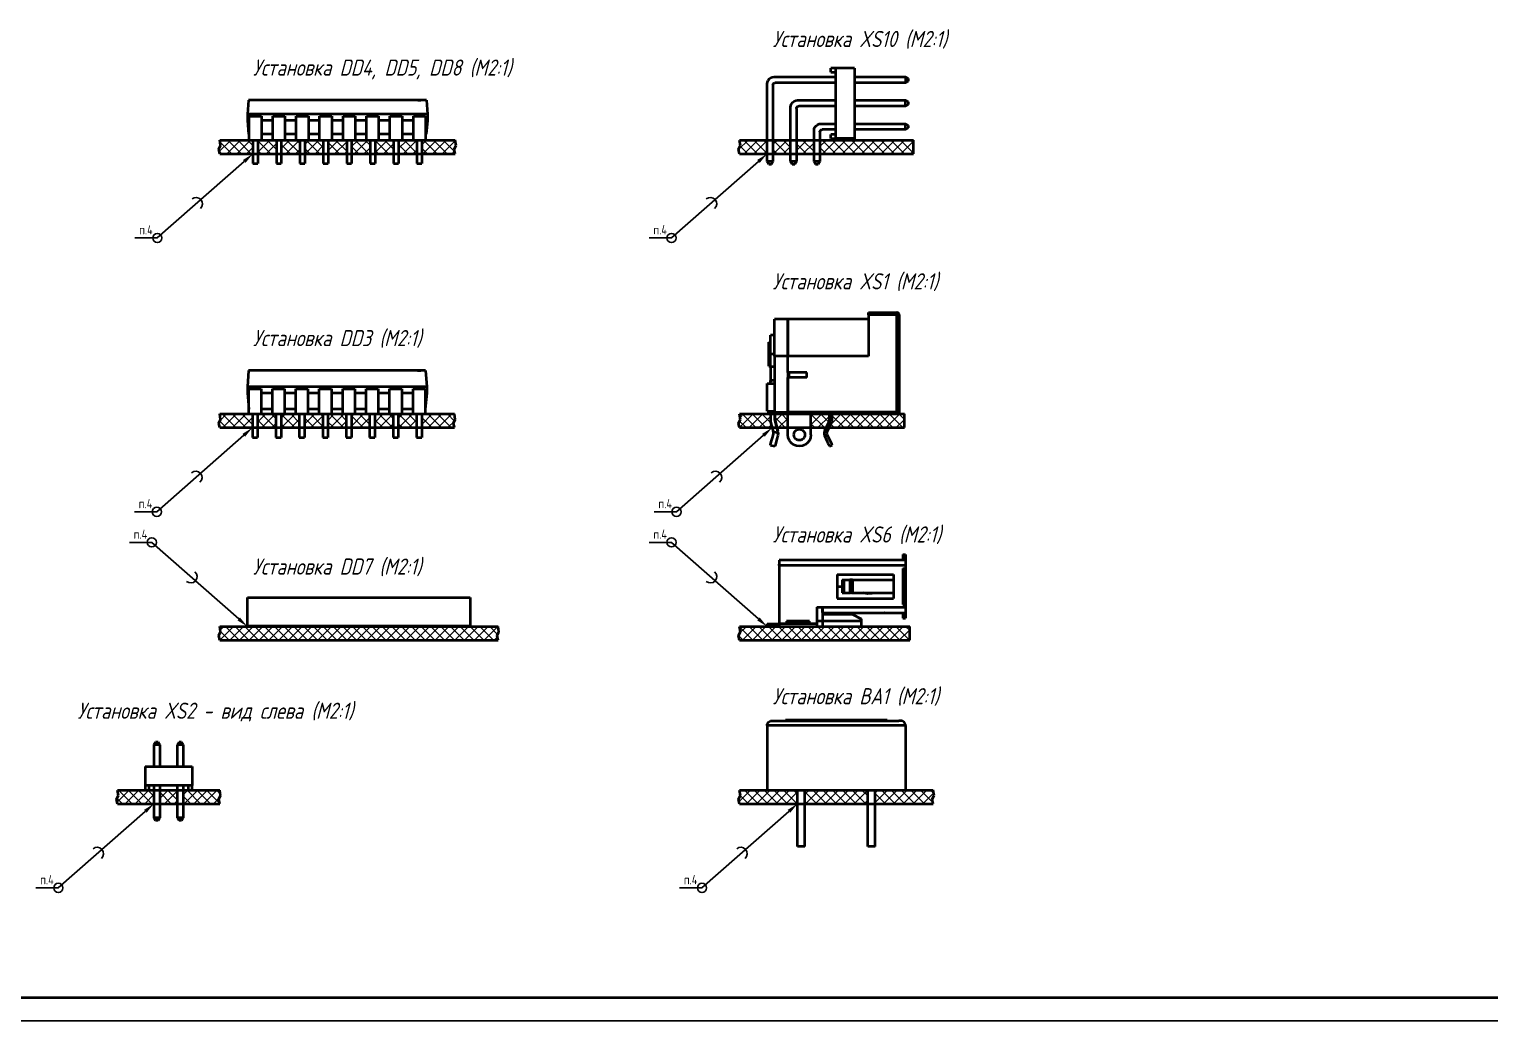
# Model space of a CAD drawing. Header units: inches. Extents: x -969 to 2045, y -594 to 12.
# Drawn here: x -730 to -413.4, y -582.4 to -367.5 of the extents above; entities that cross this region are included whole.
import ezdxf

# ---------------------------------------------------------------- set-up
doc = ezdxf.new("R2010")
doc.units = ezdxf.units.IN
doc.header["$MEASUREMENT"] = 0
doc.layers.add('KONTUR', color=7, linetype='Continuous')
doc.layers.add('Основная', color=7, linetype='Continuous', lineweight=40)
doc.layers.add('тонкая', color=7, linetype='Continuous', lineweight=20)
doc.styles.add('GOST type A0', font='gost.TTF', dxfattribs={"height": 2.116667})
pattern_1 = [(45, (-1265.7899, -679.0846), (-1.0606602, 1.0606602), []), (135, (-1265.7899, -679.0846), (-1.0606602, -1.0606602), [])]

msp = doc.modelspace()

# ---------------------------------------------------------------- hatches: boundary and pattern name
h = msp.add_hatch()
h.set_pattern_fill('ANSI37', color=256, scale=12)
h.set_pattern_definition([(45, (-1276.315, -659.1807), (-1.0606602, 1.0606602), []), (135, (-1276.315, -659.1807), (-1.0606602, -1.0606602), [])])
h.paths.add_polyline_path([(-688.675, -391.575), (-688.475, -392.735), (-688.875, -393.535), (-688.675, -394.535), (-681.481, -394.535), (-681.481, -391.575), (-682.267, -391.575)])
h.paths.add_polyline_path([(-676.401, -394.535), (-676.401, -391.575), (-677.187, -391.575), (-680.413, -391.575), (-680.413, -394.535)])
h.paths.add_polyline_path([(-671.321, -394.535), (-671.321, -391.575), (-672.107, -391.575), (-675.333, -391.575), (-675.333, -394.535)])
h.paths.add_polyline_path([(-666.241, -394.535), (-666.241, -391.575), (-667.027, -391.575), (-670.253, -391.575), (-670.253, -394.535)])
h.paths.add_polyline_path([(-661.161, -394.535), (-661.161, -391.575), (-661.947, -391.575), (-665.173, -391.575), (-665.173, -394.535)])
h.paths.add_polyline_path([(-656.081, -394.535), (-656.081, -391.575), (-656.867, -391.575), (-660.093, -391.575), (-660.093, -394.535)])
h.paths.add_polyline_path([(-651.001, -394.535), (-651.001, -391.575), (-651.787, -391.575), (-655.013, -391.575), (-655.013, -394.535)])
h.paths.add_polyline_path([(-645.921, -394.535), (-645.921, -391.575), (-646.707, -391.575), (-649.933, -391.575), (-649.933, -394.535)])
h.paths.add_polyline_path([(-637.659, -394.535), (-637.859, -393.535), (-637.459, -392.735), (-637.659, -391.575), (-644.853, -391.575), (-644.853, -394.535)])
h = msp.add_hatch()
h.set_pattern_fill('ANSI37', color=256, scale=12)
h.set_pattern_definition([(45, (-1268.2899, -652.9428), (-1.0606602, 1.0606602), []), (135, (-1268.2899, -652.9428), (-1.0606602, -1.0606602), [])])
h.paths.add_polyline_path([(-576.037, -391.575), (-575.837, -392.735), (-576.237, -393.535), (-576.037, -394.535), (-570.037, -394.535), (-570.037, -391.575)])
h.paths.add_polyline_path([(-564.957, -394.535), (-564.957, -391.575), (-568.767, -391.575), (-568.767, -394.535)])
h.paths.add_polyline_path([(-559.877, -394.535), (-559.877, -391.575), (-563.687, -391.575), (-563.687, -394.535)])
h.paths.add_polyline_path([(-538.306, -394.535), (-538.306, -391.575), (-558.607, -391.575), (-558.607, -394.535)])
h = msp.add_hatch()
h.set_pattern_fill('ANSI37', color=256, scale=12)
h.set_pattern_definition([(45, (-1276.315, -698.5304), (-1.0606602, 1.0606602), []), (135, (-1276.315, -698.5304), (-1.0606602, -1.0606602), [])])
h.paths.add_polyline_path([(-688.675, -450.925), (-688.475, -452.085), (-688.875, -452.885), (-688.675, -453.885), (-681.581, -453.885), (-681.581, -450.925), (-682.343, -450.925)])
h.paths.add_polyline_path([(-676.501, -450.925), (-677.263, -450.925), (-680.465, -450.925), (-680.465, -453.885), (-676.501, -453.885)])
h.paths.add_polyline_path([(-671.421, -450.925), (-672.183, -450.925), (-675.385, -450.925), (-675.385, -453.885), (-671.421, -453.885)])
h.paths.add_polyline_path([(-666.341, -453.885), (-666.341, -450.925), (-667.103, -450.925), (-670.305, -450.925), (-670.305, -453.885)])
h.paths.add_polyline_path([(-661.261, -453.885), (-661.261, -450.925), (-662.023, -450.925), (-665.225, -450.925), (-665.225, -453.885)])
h.paths.add_polyline_path([(-656.181, -453.885), (-656.181, -450.925), (-656.943, -450.925), (-660.145, -450.925), (-660.145, -453.885)])
h.paths.add_polyline_path([(-651.101, -450.925), (-651.863, -450.925), (-655.065, -450.925), (-655.065, -453.885), (-651.101, -453.885)])
h.paths.add_polyline_path([(-646.021, -450.925), (-646.783, -450.925), (-649.985, -450.925), (-649.985, -453.885), (-646.021, -453.885)])
h.paths.add_polyline_path([(-644.905, -453.885), (-637.811, -453.885), (-638.011, -452.885), (-637.611, -452.085), (-637.811, -450.925), (-644.905, -450.925)])
h = msp.add_hatch()
h.set_pattern_fill('ANSI37', color=256, scale=12)
h.set_pattern_definition(pattern_1)
h.paths.add_polyline_path([(-576.037, -450.925), (-575.837, -452.085), (-576.237, -452.885), (-576.037, -453.885), (-568.952, -453.885), (-569.275, -452.677, -0.0919094), (-569.337, -452.211), (-569.337, -450.925)])
h = msp.add_hatch()
h.set_pattern_fill('ANSI37', color=256, scale=12)
h.set_pattern_definition(pattern_1)
h.paths.add_polyline_path([(-565.537, -450.925), (-568.337, -450.925), (-568.337, -452.211), (-568.333, -452.281), (-568.325, -452.349), (-568.309, -452.419), (-567.917, -453.885), (-565.537, -453.885)])
h.paths.add_polyline_path([(-557.234, -453.885), (-556.611, -452.549), (-556.571, -452.441), (-556.545, -452.327), (-556.537, -452.211), (-556.537, -450.925), (-560.537, -450.925), (-560.537, -453.885)])
h = msp.add_hatch()
h.set_pattern_fill('ANSI37', color=256, scale=12)
h.set_pattern_definition(pattern_1)
h.paths.add_polyline_path([(-540.291, -453.885), (-540.291, -450.925), (-555.937, -450.925), (-555.937, -452.211), (-555.951, -452.413), (-555.995, -452.613), (-556.069, -452.803), (-556.574, -453.885)])
h = msp.add_hatch()
h.set_pattern_fill('ANSI37', color=256, scale=12)
h.set_pattern_definition([(45, (-1272.0375, -680.3182), (-1.0606602, 1.0606602), []), (135, (-1272.0375, -680.3182), (-1.0606602, -1.0606602), [])])
h.paths.add_polyline_path([(-628.363, -499.954), (-628.563, -498.954), (-628.163, -498.154), (-628.363, -496.994), (-688.675, -496.994), (-688.475, -498.154), (-688.875, -498.954), (-688.675, -499.954)])
h = msp.add_hatch()
h.set_pattern_fill('ANSI37', color=256, scale=12)
h.set_pattern_definition([(45, (-1265.7899, -696.1132), (-1.0606602, 1.0606602), []), (135, (-1265.7899, -696.1132), (-1.0606602, -1.0606602), [])])
h.paths.add_polyline_path([(-576.037, -496.994), (-575.837, -498.154), (-576.237, -498.954), (-576.037, -499.954), (-539.137, -499.954), (-539.137, -496.994)])
h = msp.add_hatch()
h.set_pattern_fill('ANSI37', color=256, scale=12)
h.set_pattern_definition([(45, (-1158.1163, -685.2564), (-1.06066, 1.06066), []), (135, (-1158.1163, -685.2564), (-1.06066, -1.06066), [])])
h.paths.add_polyline_path([(-702.93, -535.384), (-702.93, -532.424), (-710.835, -532.424), (-710.635, -533.584), (-711.035, -534.384), (-710.835, -535.384)])
h.paths.add_polyline_path([(-697.85, -535.384), (-697.85, -532.424), (-701.66, -532.424), (-701.66, -535.384)])
h.paths.add_polyline_path([(-688.675, -535.384), (-688.875, -534.384), (-688.475, -533.584), (-688.675, -532.424), (-696.58, -532.424), (-696.58, -535.384)])
h = msp.add_hatch()
h.set_pattern_fill('ANSI37', color=256, scale=12)
h.set_pattern_definition([(45, (-1161.8998, -687.9326), (-1.06066, 1.06066), []), (135, (-1161.8998, -687.9326), (-1.06066, -1.06066), [])])
h.paths.add_polyline_path([(-548.237, -535.384), (-548.237, -532.424), (-561.837, -532.424), (-561.837, -535.384)])
h.paths.add_polyline_path([(-546.637, -532.424), (-546.637, -535.384), (-534.037, -535.384), (-534.237, -534.384), (-533.837, -533.584), (-534.037, -532.424)])
h.paths.add_polyline_path([(-576.037, -532.424), (-575.837, -533.584), (-576.237, -534.384), (-576.037, -535.384), (-563.437, -535.384), (-563.437, -532.424)])

# ---------------------------------------------------------------- linework, layer by layer
for p, q in [((-702.204, -412.78), (-683.358, -396.187)), ((-590.761, -412.78), (-571.914, -396.187)), ((-702.204, -412.78), (-707.045, -412.78)), ((-590.761, -412.78), (-595.601, -412.78)), ((-702.304, -472.129), (-683.458, -455.537)), ((-589.676, -472.129), (-570.829, -455.537)), ((-702.304, -472.129), (-707.145, -472.129)), ((-589.676, -472.129), (-594.516, -472.129)), ((-703.398, -478.749), (-708.239, -478.749)), ((-703.398, -478.749), (-684.552, -495.342)), ((-590.761, -478.749), (-595.601, -478.749)), ((-590.761, -478.749), (-571.914, -495.342)), ((-723.653, -553.628), (-704.807, -537.036)), ((-584.161, -553.628), (-565.314, -537.036)), ((-723.653, -553.628), (-728.494, -553.628)), ((-584.161, -553.628), (-589.001, -553.628))]:
    msp.add_line(p, q)
for centre in [(-702.204, -412.78), (-590.761, -412.78), (-702.304, -472.129), (-589.676, -472.129), (-703.398, -478.749), (-590.761, -478.749), (-723.653, -553.628), (-584.161, -553.628)]:
    msp.add_circle(centre, 1)
for centre, start, end in [((-693.77, -405.354), 311.36007, 131.36007), ((-582.326, -405.354), 311.36007, 131.36007), ((-693.87, -464.703), 311.36007, 131.36007), ((-581.241, -464.703), 311.36007, 131.36007), ((-694.964, -486.175), 228.63993, 48.63993), ((-582.326, -486.175), 228.63993, 48.63993), ((-715.219, -546.202), 311.36007, 131.36007), ((-575.726, -546.202), 311.36007, 131.36007)]:
    msp.add_arc(centre, 1.371, start, end)
for points in [[(-683.082, -396.5), (-683.633, -395.874), (-681.481, -394.535)], [(-571.638, -396.5), (-572.189, -395.874), (-570.037, -394.535)], [(-683.182, -455.85), (-683.733, -455.224), (-681.581, -453.885)], [(-570.553, -455.85), (-571.104, -455.224), (-568.952, -453.885)], [(-684.276, -495.029), (-684.827, -495.654), (-682.675, -496.994)], [(-571.638, -495.029), (-572.189, -495.654), (-570.037, -496.994)], [(-704.531, -537.348), (-705.082, -536.723), (-702.93, -535.384)], [(-565.038, -537.348), (-565.589, -536.723), (-563.437, -535.384)]]:
    msp.add_solid(points)
at = {"layer": 'KONTUR'}
msp.add_line((-128.499, -582.428), (-969.499, -582.428), dxfattribs=at)
at = {"layer": 'Основная'}
for p, q in [((-555.178, -375.955), (-556.194, -375.955)), ((-556.194, -376.819), (-556.194, -375.955)), ((-551.114, -375.955), (-555.178, -375.955)), ((-555.178, -391.195), (-555.178, -375.955)), ((-551.114, -375.955), (-551.114, -391.195)), ((-570.037, -379.384), (-569.985, -378.99)), ((-570.037, -391.575), (-570.037, -379.384)), ((-569.985, -378.99), (-569.833, -378.622)), ((-569.833, -378.622), (-569.591, -378.307)), ((-569.591, -378.307), (-569.275, -378.064)), ((-569.275, -378.064), (-568.908, -377.912)), ((-568.908, -377.912), (-568.513, -377.86)), ((-568.767, -379.638), (-568.75, -379.507)), ((-568.767, -379.638), (-568.767, -391.575)), ((-568.75, -379.507), (-568.699, -379.384)), ((-568.699, -379.384), (-568.619, -379.279)), ((-568.619, -379.279), (-568.513, -379.198)), ((-568.513, -377.86), (-555.178, -377.86)), ((-568.513, -379.198), (-568.391, -379.148)), ((-568.391, -379.148), (-568.259, -379.13)), ((-555.178, -379.13), (-568.259, -379.13)), ((-556.194, -376.819), (-555.178, -376.819)), ((-551.114, -377.86), (-540.04, -377.86)), ((-540.04, -379.13), (-551.114, -379.13)), ((-539.43, -378.212), (-540.04, -377.86)), ((-540.04, -377.86), (-540.04, -379.13)), ((-540.04, -379.13), (-539.43, -378.778)), ((-539.43, -378.778), (-539.43, -378.212)), ((-682.471, -382.939), (-682.675, -385.957)), ((-643.863, -382.939), (-682.471, -382.939)), ((-645.711, -382.933), (-645.705, -382.933)), ((-645.711, -382.938), (-645.711, -382.933)), ((-645.711, -382.938), (-645.711, -382.939)), ((-645.705, -382.933), (-645.68, -382.933)), ((-645.68, -382.933), (-645.637, -382.933)), ((-645.637, -382.933), (-645.578, -382.933)), ((-645.578, -382.933), (-645.506, -382.933)), ((-645.506, -382.933), (-645.428, -382.933)), ((-645.428, -382.933), (-645.347, -382.933)), ((-645.347, -382.933), (-645.268, -382.933)), ((-645.268, -382.933), (-645.197, -382.933)), ((-645.197, -382.933), (-645.138, -382.933)), ((-645.138, -382.933), (-645.094, -382.933)), ((-645.094, -382.933), (-645.069, -382.933)), ((-645.069, -382.933), (-645.063, -382.933)), ((-645.063, -382.935), (-645.063, -382.933)), ((-645.063, -382.935), (-645.063, -382.939)), ((-643.863, -382.939), (-643.659, -385.957)), ((-564.195, -383.144), (-563.828, -382.992)), ((-563.828, -382.992), (-563.433, -382.94)), ((-563.433, -382.94), (-555.178, -382.94)), ((-551.114, -382.94), (-540.04, -382.94)), ((-539.43, -383.292), (-540.04, -382.94)), ((-540.04, -384.21), (-540.04, -382.94)), ((-682.675, -385.957), (-682.675, -387.287)), ((-643.659, -385.957), (-682.675, -385.957)), ((-643.659, -385.957), (-643.659, -387.287)), ((-564.957, -384.464), (-564.905, -384.07)), ((-564.957, -391.575), (-564.957, -384.464)), ((-564.905, -384.07), (-564.753, -383.702)), ((-564.753, -383.702), (-564.511, -383.387)), ((-564.511, -383.387), (-564.195, -383.144)), ((-563.687, -384.718), (-563.67, -384.587)), ((-563.687, -384.718), (-563.687, -391.575)), ((-563.67, -384.587), (-563.619, -384.464)), ((-563.619, -384.464), (-563.539, -384.359)), ((-563.539, -384.359), (-563.433, -384.278)), ((-563.433, -384.278), (-563.311, -384.228)), ((-563.311, -384.228), (-563.179, -384.21)), ((-555.178, -384.21), (-563.179, -384.21)), ((-540.04, -384.21), (-551.114, -384.21)), ((-540.04, -384.21), (-539.43, -383.858)), ((-539.43, -383.858), (-539.43, -383.292)), ((-682.675, -387.287), (-682.421, -390.305)), ((-682.267, -387.287), (-682.675, -387.287)), ((-682.267, -391.575), (-682.267, -386.367)), ((-682.267, -386.367), (-679.627, -386.367)), ((-679.627, -386.367), (-679.627, -391.575)), ((-677.187, -387.287), (-679.627, -387.287)), ((-677.187, -391.575), (-677.187, -386.367)), ((-677.187, -386.367), (-674.547, -386.367)), ((-674.547, -386.367), (-674.547, -391.575)), ((-672.107, -387.287), (-674.547, -387.287)), ((-672.107, -391.575), (-672.107, -386.367)), ((-672.107, -386.367), (-669.467, -386.367)), ((-669.467, -386.367), (-669.467, -391.575)), ((-667.027, -387.287), (-669.467, -387.287)), ((-667.027, -391.575), (-667.027, -386.367)), ((-667.027, -386.367), (-664.387, -386.367)), ((-664.387, -386.367), (-664.387, -391.575)), ((-661.947, -387.287), (-664.387, -387.287)), ((-661.947, -391.575), (-661.947, -386.367)), ((-661.947, -386.367), (-659.307, -386.367)), ((-659.307, -386.367), (-659.307, -391.575)), ((-656.867, -387.287), (-659.307, -387.287)), ((-656.867, -391.575), (-656.867, -386.367)), ((-656.867, -386.367), (-654.227, -386.367)), ((-654.227, -386.367), (-654.227, -391.575)), ((-651.787, -387.287), (-654.227, -387.287)), ((-651.787, -391.575), (-651.787, -386.367)), ((-651.787, -386.367), (-649.147, -386.367)), ((-649.147, -386.367), (-649.147, -391.575)), ((-646.707, -387.287), (-649.147, -387.287)), ((-646.707, -391.575), (-646.707, -386.367)), ((-646.707, -386.367), (-644.067, -386.367)), ((-644.067, -386.367), (-644.067, -391.575)), ((-643.659, -387.287), (-644.067, -387.287)), ((-643.659, -387.287), (-643.913, -390.305)), ((-559.877, -389.544), (-559.825, -389.15)), ((-559.825, -389.15), (-559.673, -388.782)), ((-559.673, -388.782), (-559.431, -388.467)), ((-559.431, -388.467), (-559.115, -388.224)), ((-559.115, -388.224), (-558.748, -388.072)), ((-558.748, -388.072), (-558.353, -388.02)), ((-558.353, -388.02), (-555.178, -388.02)), ((-558.353, -389.358), (-558.231, -389.308)), ((-558.231, -389.308), (-558.099, -389.29)), ((-555.178, -389.29), (-558.099, -389.29)), ((-551.114, -388.02), (-540.04, -388.02)), ((-540.04, -389.29), (-551.114, -389.29)), ((-539.43, -388.372), (-540.04, -388.02)), ((-540.04, -389.29), (-540.04, -388.02)), ((-540.04, -389.29), (-539.43, -388.938)), ((-539.43, -388.938), (-539.43, -388.372)), ((-688.675, -391.575), (-637.659, -391.575)), ((-688.475, -392.735), (-688.675, -391.575)), ((-682.267, -390.305), (-682.421, -390.305)), ((-682.267, -391.575), (-679.627, -391.575)), ((-681.481, -391.575), (-681.481, -396.655)), ((-680.413, -391.575), (-680.413, -396.655)), ((-677.187, -390.305), (-679.627, -390.305)), ((-677.187, -391.575), (-674.547, -391.575)), ((-676.401, -391.575), (-676.401, -396.655)), ((-675.333, -391.575), (-675.333, -396.655)), ((-672.107, -390.305), (-674.547, -390.305)), ((-672.107, -391.575), (-669.467, -391.575)), ((-671.321, -391.575), (-671.321, -396.655)), ((-670.253, -391.575), (-670.253, -396.655)), ((-667.027, -390.305), (-669.467, -390.305)), ((-667.027, -391.575), (-664.387, -391.575)), ((-666.241, -391.575), (-666.241, -396.655)), ((-665.173, -391.575), (-665.173, -396.655)), ((-661.947, -390.305), (-664.387, -390.305)), ((-661.947, -391.575), (-659.307, -391.575)), ((-661.161, -391.575), (-661.161, -396.655)), ((-660.093, -391.575), (-660.093, -396.655)), ((-656.867, -390.305), (-659.307, -390.305)), ((-656.867, -391.575), (-654.227, -391.575)), ((-656.081, -391.575), (-656.081, -396.655)), ((-655.013, -391.575), (-655.013, -396.655)), ((-651.787, -390.305), (-654.227, -390.305)), ((-651.787, -391.575), (-649.147, -391.575)), ((-651.001, -391.575), (-651.001, -396.655)), ((-649.933, -391.575), (-649.933, -396.655)), ((-646.707, -390.305), (-649.147, -390.305)), ((-646.707, -391.575), (-644.067, -391.575)), ((-645.921, -391.575), (-645.921, -396.655)), ((-644.853, -391.575), (-644.853, -396.655)), ((-643.913, -390.305), (-644.067, -390.305)), ((-637.459, -392.735), (-637.659, -391.575)), ((-576.037, -391.575), (-538.306, -391.575)), ((-575.837, -392.735), (-576.037, -391.575)), ((-570.037, -396.174), (-570.037, -391.575)), ((-568.767, -391.575), (-568.767, -396.174)), ((-564.957, -396.174), (-564.957, -391.575)), ((-563.687, -391.575), (-563.687, -396.174)), ((-559.877, -391.575), (-559.877, -389.544)), ((-559.877, -396.174), (-559.877, -391.575)), ((-558.607, -389.798), (-558.59, -389.667)), ((-558.607, -389.798), (-558.607, -391.575)), ((-558.607, -391.575), (-558.607, -396.174)), ((-558.59, -389.667), (-558.539, -389.544)), ((-558.539, -389.544), (-558.459, -389.439)), ((-558.459, -389.439), (-558.353, -389.358)), ((-556.194, -391.195), (-556.194, -390.332)), ((-555.178, -390.332), (-556.194, -390.332)), ((-556.194, -391.195), (-555.178, -391.195)), ((-555.178, -391.195), (-555.178, -391.575)), ((-551.114, -391.195), (-555.178, -391.195)), ((-551.114, -391.195), (-551.114, -391.575)), ((-538.306, -394.535), (-538.306, -391.575)), ((-688.875, -393.535), (-688.475, -392.735)), ((-688.675, -394.535), (-688.875, -393.535)), ((-688.675, -394.535), (-637.659, -394.535)), ((-637.859, -393.535), (-637.459, -392.735)), ((-637.659, -394.535), (-637.859, -393.535)), ((-576.237, -393.535), (-575.837, -392.735)), ((-576.037, -394.535), (-576.237, -393.535)), ((-576.037, -394.535), (-538.306, -394.535)), ((-681.481, -396.655), (-680.413, -396.655)), ((-676.401, -396.655), (-675.333, -396.655)), ((-671.321, -396.655), (-670.253, -396.655)), ((-666.241, -396.655), (-665.173, -396.655)), ((-661.161, -396.655), (-660.093, -396.655)), ((-656.081, -396.655), (-655.013, -396.655)), ((-651.001, -396.655), (-649.933, -396.655)), ((-645.921, -396.655), (-644.853, -396.655)), ((-570.023, -396.199), (-570.037, -396.174)), ((-570.023, -396.199), (-569.685, -396.783)), ((-568.782, -396.199), (-570.023, -396.199)), ((-569.685, -396.783), (-569.119, -396.783)), ((-569.119, -396.783), (-568.782, -396.199)), ((-568.767, -396.174), (-568.782, -396.199)), ((-564.943, -396.199), (-564.957, -396.174)), ((-564.943, -396.199), (-564.605, -396.783)), ((-563.702, -396.199), (-564.943, -396.199)), ((-564.605, -396.783), (-564.039, -396.783)), ((-564.039, -396.783), (-563.702, -396.199)), ((-563.687, -396.174), (-563.702, -396.199)), ((-559.863, -396.199), (-559.877, -396.174)), ((-559.863, -396.199), (-559.525, -396.783)), ((-558.622, -396.199), (-559.863, -396.199)), ((-559.525, -396.783), (-558.959, -396.783)), ((-558.959, -396.783), (-558.622, -396.199)), ((-558.607, -396.174), (-558.622, -396.199)), ((-568.437, -430.678), (-568.437, -430.405)), ((-565.537, -430.405), (-568.437, -430.405)), ((-565.537, -430.405), (-565.537, -430.678)), ((-565.537, -430.678), (-565.537, -430.405)), ((-548.037, -430.405), (-565.537, -430.405)), ((-548.037, -428.942), (-548.037, -428.925)), ((-548.037, -428.925), (-541.937, -428.925)), ((-548.037, -428.992), (-548.037, -428.942)), ((-548.037, -429.071), (-548.037, -428.992)), ((-548.037, -429.175), (-548.037, -429.071)), ((-548.037, -429.296), (-548.037, -429.175)), ((-548.037, -429.425), (-548.037, -429.296)), ((-548.037, -429.425), (-548.037, -438.405)), ((-541.937, -429.425), (-548.037, -429.425)), ((-541.937, -428.925), (-541.937, -428.942)), ((-541.808, -428.942), (-541.937, -428.925)), ((-541.937, -428.942), (-541.937, -428.992)), ((-541.937, -428.992), (-541.937, -429.071)), ((-541.937, -429.071), (-541.937, -429.175)), ((-541.937, -429.175), (-541.937, -429.296)), ((-541.937, -429.296), (-541.937, -429.425)), ((-541.808, -429.425), (-541.937, -429.425)), ((-541.937, -450.425), (-541.937, -429.425)), ((-541.687, -428.992), (-541.808, -428.942)), ((-541.687, -429.425), (-541.808, -429.425)), ((-541.584, -429.071), (-541.687, -428.992)), ((-541.584, -429.425), (-541.687, -429.425)), ((-541.504, -429.175), (-541.584, -429.071)), ((-541.504, -429.425), (-541.584, -429.425)), ((-541.454, -429.296), (-541.504, -429.175)), ((-541.454, -429.425), (-541.504, -429.425)), ((-541.437, -429.425), (-541.454, -429.296)), ((-541.437, -429.425), (-541.454, -429.425)), ((-541.437, -429.425), (-541.437, -450.425)), ((-568.437, -431.477), (-568.437, -430.678)), ((-568.437, -432.748), (-568.437, -431.477)), ((-568.437, -434.405), (-568.437, -432.748)), ((-565.537, -430.678), (-565.537, -431.477)), ((-565.537, -431.477), (-565.537, -430.678)), ((-565.537, -431.477), (-565.537, -432.748)), ((-565.537, -432.748), (-565.537, -431.477)), ((-565.537, -432.748), (-565.537, -434.405)), ((-565.537, -434.405), (-565.537, -432.748)), ((-569.637, -435.414), (-569.637, -435.325)), ((-569.637, -435.325), (-569.337, -435.325)), ((-569.637, -435.673), (-569.637, -435.414)), ((-569.637, -436.087), (-569.637, -435.673)), ((-569.637, -436.625), (-569.637, -436.087)), ((-569.637, -437.252), (-569.637, -436.625)), ((-569.337, -433.965), (-569.337, -433.825)), ((-568.437, -433.825), (-569.337, -433.825)), ((-569.337, -434.374), (-569.337, -433.965)), ((-569.337, -435.026), (-569.337, -434.374)), ((-569.337, -435.875), (-569.337, -435.026)), ((-569.337, -436.864), (-569.337, -435.875)), ((-568.437, -436.334), (-568.437, -434.405)), ((-568.437, -438.405), (-568.437, -436.334)), ((-565.537, -434.405), (-565.537, -436.334)), ((-565.537, -436.334), (-565.537, -434.405)), ((-565.537, -436.334), (-565.537, -438.405)), ((-565.537, -438.405), (-565.537, -436.334)), ((-569.637, -437.925), (-569.637, -437.252)), ((-569.637, -438.598), (-569.637, -437.925)), ((-569.637, -437.925), (-569.337, -437.925)), ((-569.637, -439.225), (-569.637, -438.598)), ((-569.637, -439.763), (-569.637, -439.225)), ((-569.637, -440.177), (-569.637, -439.763)), ((-569.337, -437.925), (-569.337, -436.864)), ((-569.337, -438.939), (-569.337, -437.925)), ((-568.437, -437.925), (-569.337, -437.925)), ((-569.337, -439.891), (-569.337, -438.939)), ((-569.337, -440.72), (-569.337, -439.891)), ((-568.437, -438.405), (-568.437, -450.625)), ((-565.537, -438.405), (-568.437, -438.405)), ((-548.037, -438.405), (-565.537, -438.405)), ((-565.537, -441.925), (-565.537, -438.405)), ((-682.419, -441.527), (-682.675, -445.053)), ((-644.067, -441.527), (-682.419, -441.527)), ((-645.837, -441.521), (-645.831, -441.521)), ((-645.837, -441.522), (-645.837, -441.521)), ((-645.837, -441.522), (-645.837, -441.527)), ((-645.831, -441.521), (-645.802, -441.521)), ((-645.802, -441.521), (-645.751, -441.521)), ((-645.751, -441.521), (-645.683, -441.521)), ((-645.683, -441.521), (-645.601, -441.521)), ((-645.601, -441.521), (-645.51, -441.521)), ((-645.51, -441.521), (-645.416, -441.521)), ((-645.416, -441.521), (-645.325, -441.521)), ((-645.325, -441.521), (-645.243, -441.521)), ((-645.243, -441.521), (-645.175, -441.521)), ((-645.175, -441.521), (-645.125, -441.521)), ((-645.125, -441.521), (-645.096, -441.521)), ((-645.096, -441.521), (-645.089, -441.521)), ((-645.089, -441.525), (-645.089, -441.521)), ((-645.089, -441.525), (-645.089, -441.527)), ((-644.067, -441.527), (-643.811, -445.053)), ((-569.637, -440.436), (-569.637, -440.177)), ((-569.637, -440.525), (-569.637, -440.436)), ((-569.637, -440.525), (-569.337, -440.525)), ((-569.337, -440.72), (-569.337, -443.632)), ((-568.437, -440.72), (-569.337, -440.72)), ((-565.537, -441.925), (-565.537, -450.554)), ((-561.437, -441.925), (-565.537, -441.925)), ((-565.537, -441.925), (-565.537, -443.025)), ((-561.437, -443.025), (-565.537, -443.025)), ((-565.537, -450.425), (-565.537, -443.025)), ((-565.337, -441.925), (-565.337, -443.025)), ((-561.437, -443.025), (-561.437, -441.925)), ((-682.675, -445.053), (-682.675, -446.383)), ((-643.811, -445.053), (-682.675, -445.053)), ((-682.343, -450.925), (-682.343, -445.465)), ((-682.343, -445.465), (-679.703, -445.465)), ((-679.703, -445.465), (-679.703, -450.925)), ((-677.263, -450.925), (-677.263, -445.465)), ((-677.263, -445.465), (-674.623, -445.465)), ((-674.623, -445.465), (-674.623, -450.925)), ((-672.183, -450.925), (-672.183, -445.465)), ((-672.183, -445.465), (-669.543, -445.465)), ((-669.543, -445.465), (-669.543, -450.925)), ((-667.103, -450.925), (-667.103, -445.465)), ((-667.103, -445.465), (-664.463, -445.465)), ((-664.463, -445.465), (-664.463, -450.925)), ((-662.023, -450.925), (-662.023, -445.465)), ((-662.023, -445.465), (-659.383, -445.465)), ((-659.383, -445.465), (-659.383, -450.925)), ((-656.943, -450.925), (-656.943, -445.465)), ((-656.943, -445.465), (-654.303, -445.465)), ((-654.303, -445.465), (-654.303, -450.925)), ((-651.863, -450.925), (-651.863, -445.465)), ((-651.863, -445.465), (-649.223, -445.465)), ((-649.223, -445.465), (-649.223, -450.925)), ((-646.783, -450.925), (-646.783, -445.465)), ((-646.783, -445.465), (-644.143, -445.465)), ((-644.143, -445.465), (-644.143, -450.925)), ((-643.811, -445.053), (-643.811, -446.383)), ((-570.037, -450.325), (-570.037, -444.325)), ((-570.037, -444.325), (-568.437, -444.325)), ((-569.337, -443.759), (-569.337, -443.632)), ((-568.437, -443.632), (-569.337, -443.632)), ((-569.337, -443.925), (-569.337, -443.759)), ((-569.337, -443.759), (-569.337, -443.925)), ((-569.337, -444.118), (-569.337, -443.925)), ((-569.337, -444.325), (-569.337, -444.118)), ((-682.675, -446.383), (-682.369, -449.909)), ((-682.343, -446.383), (-682.675, -446.383)), ((-677.263, -446.383), (-679.703, -446.383)), ((-672.183, -446.383), (-674.623, -446.383)), ((-667.103, -446.383), (-669.543, -446.383)), ((-662.023, -446.383), (-664.463, -446.383)), ((-656.943, -446.383), (-659.383, -446.383)), ((-651.863, -446.383), (-654.303, -446.383)), ((-646.783, -446.383), (-649.223, -446.383)), ((-643.811, -446.383), (-644.143, -446.383)), ((-643.811, -446.383), (-644.117, -449.909)), ((-688.875, -452.885), (-688.475, -452.085)), ((-688.675, -450.925), (-637.811, -450.925)), ((-688.475, -452.085), (-688.675, -450.925)), ((-682.343, -449.909), (-682.369, -449.909)), ((-682.343, -450.925), (-679.703, -450.925)), ((-681.581, -450.925), (-681.581, -456.005)), ((-680.465, -450.925), (-680.465, -456.005)), ((-677.263, -449.909), (-679.703, -449.909)), ((-677.263, -450.925), (-674.623, -450.925)), ((-676.501, -450.925), (-676.501, -456.005)), ((-675.385, -450.925), (-675.385, -456.005)), ((-672.183, -449.909), (-674.623, -449.909)), ((-672.183, -450.925), (-669.543, -450.925)), ((-671.421, -450.925), (-671.421, -456.005)), ((-670.305, -450.925), (-670.305, -456.005)), ((-667.103, -449.909), (-669.543, -449.909)), ((-667.103, -450.925), (-664.463, -450.925)), ((-666.341, -450.925), (-666.341, -456.005)), ((-665.225, -450.925), (-665.225, -456.005)), ((-662.023, -449.909), (-664.463, -449.909)), ((-662.023, -450.925), (-659.383, -450.925)), ((-661.261, -450.925), (-661.261, -456.005)), ((-660.145, -450.925), (-660.145, -456.005)), ((-656.943, -449.909), (-659.383, -449.909)), ((-656.943, -450.925), (-654.303, -450.925)), ((-656.181, -450.925), (-656.181, -456.005)), ((-655.065, -450.925), (-655.065, -456.005)), ((-651.863, -449.909), (-654.303, -449.909)), ((-651.863, -450.925), (-649.223, -450.925)), ((-651.101, -450.925), (-651.101, -456.005)), ((-649.985, -450.925), (-649.985, -456.005)), ((-646.783, -449.909), (-649.223, -449.909)), ((-646.783, -450.925), (-644.143, -450.925)), ((-646.021, -450.925), (-646.021, -456.005)), ((-644.905, -450.925), (-644.905, -456.005)), ((-644.117, -449.909), (-644.143, -449.909)), ((-638.011, -452.885), (-637.611, -452.085)), ((-637.611, -452.085), (-637.811, -450.925)), ((-576.237, -452.885), (-575.837, -452.085)), ((-576.037, -450.925), (-540.291, -450.925)), ((-575.837, -452.085), (-576.037, -450.925)), ((-570.037, -450.325), (-568.437, -450.325)), ((-569.337, -450.325), (-569.337, -450.925)), ((-569.337, -450.325), (-569.337, -452.211)), ((-569.337, -450.325), (-569.337, -452.211)), ((-569.337, -452.211), (-569.331, -452.367)), ((-569.337, -452.211), (-569.331, -452.367)), ((-569.331, -452.367), (-569.309, -452.523)), ((-569.331, -452.367), (-569.309, -452.523)), ((-569.309, -452.523), (-569.275, -452.677)), ((-569.309, -452.523), (-569.275, -452.677)), ((-569.292, -452.6), (-568.729, -454.719)), ((-565.537, -450.625), (-568.437, -450.625)), ((-568.337, -450.625), (-568.337, -450.925)), ((-568.337, -452.211), (-568.337, -450.625)), ((-568.337, -450.625), (-568.337, -452.211)), ((-568.333, -452.281), (-568.337, -452.211)), ((-568.337, -452.211), (-568.333, -452.281)), ((-568.325, -452.349), (-568.333, -452.281)), ((-568.333, -452.281), (-568.325, -452.349)), ((-568.309, -452.419), (-568.325, -452.349)), ((-568.325, -452.349), (-568.309, -452.419)), ((-567.719, -454.623), (-568.309, -452.419)), ((-568.309, -452.419), (-567.719, -454.623)), ((-565.537, -450.554), (-565.537, -450.425)), ((-565.537, -450.425), (-541.937, -450.425)), ((-565.537, -450.675), (-565.537, -450.554)), ((-565.537, -450.625), (-565.537, -450.908)), ((-565.537, -450.925), (-565.537, -450.625)), ((-565.537, -450.779), (-565.537, -450.675)), ((-565.537, -450.858), (-565.537, -450.779)), ((-565.537, -450.908), (-565.537, -450.858)), ((-565.537, -450.925), (-565.537, -450.908)), ((-565.537, -455.425), (-565.537, -450.925)), ((-560.537, -455.425), (-560.537, -450.925)), ((-556.611, -452.549), (-557.537, -454.535)), ((-557.537, -454.535), (-556.611, -452.549)), ((-556.571, -452.441), (-556.611, -452.549)), ((-556.611, -452.549), (-556.571, -452.441)), ((-556.545, -452.327), (-556.571, -452.441)), ((-556.571, -452.441), (-556.545, -452.327)), ((-556.537, -452.211), (-556.545, -452.327)), ((-556.545, -452.327), (-556.537, -452.211)), ((-556.537, -450.925), (-556.537, -452.211)), ((-556.537, -452.211), (-556.537, -450.925)), ((-556.069, -452.803), (-555.995, -452.613)), ((-556.069, -452.803), (-555.995, -452.613)), ((-555.995, -452.613), (-555.951, -452.413)), ((-555.995, -452.613), (-555.951, -452.413)), ((-555.951, -452.413), (-555.937, -452.211)), ((-555.951, -452.413), (-555.949, -452.384)), ((-555.937, -452.211), (-555.937, -450.925)), ((-555.937, -452.038), (-555.937, -450.925)), ((-541.808, -450.425), (-541.937, -450.425)), ((-541.937, -450.425), (-541.937, -450.554)), ((-541.937, -450.554), (-541.937, -450.675)), ((-541.937, -450.675), (-541.937, -450.779)), ((-541.937, -450.779), (-541.937, -450.858)), ((-541.937, -450.858), (-541.937, -450.908)), ((-541.937, -450.908), (-541.937, -450.925)), ((-541.937, -450.925), (-541.808, -450.908)), ((-541.687, -450.425), (-541.808, -450.425)), ((-541.687, -450.858), (-541.808, -450.908)), ((-541.584, -450.425), (-541.687, -450.425)), ((-541.584, -450.779), (-541.687, -450.858)), ((-541.504, -450.425), (-541.584, -450.425)), ((-541.504, -450.675), (-541.584, -450.779)), ((-541.454, -450.425), (-541.504, -450.425)), ((-541.454, -450.554), (-541.504, -450.675)), ((-541.437, -450.425), (-541.454, -450.554)), ((-541.437, -450.425), (-541.454, -450.425)), ((-540.291, -453.885), (-540.291, -450.925)), ((-688.675, -453.885), (-688.875, -452.885)), ((-688.675, -453.885), (-637.811, -453.885)), ((-637.811, -453.885), (-638.011, -452.885)), ((-576.037, -453.885), (-576.237, -452.885)), ((-576.037, -453.885), (-540.291, -453.885)), ((-569.275, -452.677), (-568.729, -454.719)), ((-568.952, -453.885), (-568.729, -454.719)), ((-568.889, -456.056), (-568.685, -455.296)), ((-568.685, -454.882), (-568.729, -454.719)), ((-568.729, -454.719), (-567.66, -455.005)), ((-568.658, -455.089), (-568.685, -454.882)), ((-568.685, -455.296), (-568.658, -455.089)), ((-567.719, -455.555), (-567.923, -456.315)), ((-567.719, -454.623), (-567.917, -453.885)), ((-567.69, -454.749), (-567.719, -454.623)), ((-567.658, -455.089), (-567.719, -455.555)), ((-567.671, -454.877), (-567.69, -454.749)), ((-567.66, -455.005), (-567.671, -454.877)), ((-567.66, -455.005), (-567.658, -455.089)), ((-565.452, -456.072), (-565.537, -455.425)), ((-564.237, -455.425), (-564.196, -455.114)), ((-564.196, -455.736), (-564.237, -455.425)), ((-564.196, -455.114), (-564.077, -454.825)), ((-564.077, -456.025), (-564.196, -455.736)), ((-564.077, -454.825), (-563.886, -454.576)), ((-563.886, -454.576), (-563.637, -454.386)), ((-563.637, -454.386), (-563.348, -454.266)), ((-563.348, -454.266), (-563.037, -454.225)), ((-563.037, -454.225), (-562.727, -454.266)), ((-562.727, -454.266), (-562.437, -454.386)), ((-562.437, -454.386), (-562.189, -454.576)), ((-562.189, -454.576), (-561.998, -454.825)), ((-561.998, -454.825), (-561.878, -455.114)), ((-561.878, -455.736), (-561.998, -456.025)), ((-561.878, -455.114), (-561.837, -455.425)), ((-561.837, -455.425), (-561.878, -455.736)), ((-560.537, -455.425), (-560.623, -456.072)), ((-557.651, -454.902), (-557.66, -455.286)), ((-557.66, -455.286), (-557.564, -455.659)), ((-557.538, -454.535), (-557.651, -454.902)), ((-557.564, -455.659), (-557.02, -455.405)), ((-557.538, -455.718), (-557.564, -455.659)), ((-557.235, -453.885), (-557.538, -454.535)), ((-557.27, -456.293), (-557.538, -455.718)), ((-557.066, -455.199), (-557.058, -454.989)), ((-557.02, -455.405), (-557.066, -455.199)), ((-557.058, -454.989), (-556.995, -454.788)), ((-557.02, -455.405), (-556.995, -455.465)), ((-556.995, -454.789), (-556.069, -452.803)), ((-556.995, -454.789), (-556.069, -452.803)), ((-556.995, -454.788), (-556.573, -453.885)), ((-556.995, -455.465), (-556.726, -456.039)), ((-681.581, -456.005), (-680.465, -456.005)), ((-676.501, -456.005), (-675.385, -456.005)), ((-671.421, -456.005), (-670.305, -456.005)), ((-666.341, -456.005), (-665.225, -456.005)), ((-661.261, -456.005), (-660.145, -456.005)), ((-656.181, -456.005), (-655.065, -456.005)), ((-651.101, -456.005), (-649.985, -456.005)), ((-646.021, -456.005), (-644.905, -456.005)), ((-569.32, -457.666), (-569.291, -457.555)), ((-569.32, -457.666), (-568.354, -457.925)), ((-569.291, -457.555), (-569.204, -457.231)), ((-569.204, -457.231), (-569.066, -456.718)), ((-569.066, -456.718), (-568.889, -456.056)), ((-568.325, -457.814), (-568.354, -457.925)), ((-568.238, -457.49), (-568.325, -457.814)), ((-568.1, -456.977), (-568.238, -457.49)), ((-567.923, -456.315), (-568.1, -456.977)), ((-565.202, -456.675), (-565.452, -456.072)), ((-564.805, -457.193), (-565.202, -456.675)), ((-564.287, -457.59), (-564.805, -457.193)), ((-563.684, -457.84), (-564.287, -457.59)), ((-563.886, -456.274), (-564.077, -456.025)), ((-563.637, -456.464), (-563.886, -456.274)), ((-563.037, -457.925), (-563.684, -457.84)), ((-563.348, -456.584), (-563.637, -456.464)), ((-563.037, -456.625), (-563.348, -456.584)), ((-562.727, -456.584), (-563.037, -456.625)), ((-562.39, -457.84), (-563.037, -457.925)), ((-562.437, -456.464), (-562.727, -456.584)), ((-562.189, -456.274), (-562.437, -456.464)), ((-561.787, -457.59), (-562.39, -457.84)), ((-561.998, -456.025), (-562.189, -456.274)), ((-561.27, -457.193), (-561.787, -457.59)), ((-560.872, -456.675), (-561.27, -457.193)), ((-560.623, -456.072), (-560.872, -456.675)), ((-557.022, -456.826), (-557.27, -456.293)), ((-556.809, -457.282), (-557.022, -456.826)), ((-556.646, -457.631), (-556.809, -457.282)), ((-556.726, -456.039), (-556.478, -456.572)), ((-556.544, -457.85), (-556.646, -457.631)), ((-556.509, -457.925), (-556.544, -457.85)), ((-556.509, -457.925), (-555.965, -457.671)), ((-556.478, -456.572), (-556.265, -457.028)), ((-556.265, -457.028), (-556.102, -457.378)), ((-556.102, -457.378), (-556, -457.597)), ((-556, -457.597), (-555.965, -457.671)), ((-540.037, -482.594), (-567.437, -482.594)), ((-567.437, -482.594), (-567.437, -482.634)), ((-567.437, -482.634), (-567.437, -482.754)), ((-567.437, -482.754), (-567.437, -482.945)), ((-567.437, -482.945), (-567.437, -483.194)), ((-567.437, -483.194), (-567.437, -483.483)), ((-567.437, -483.483), (-567.437, -483.794)), ((-567.437, -483.794), (-567.437, -483.483)), ((-567.437, -483.794), (-567.437, -496.394)), ((-540.037, -483.794), (-567.437, -483.794)), ((-540.637, -481.394), (-540.637, -482.594)), ((-540.637, -481.394), (-540.037, -481.394)), ((-540.037, -481.394), (-540.037, -482.594)), ((-540.037, -482.594), (-540.037, -482.634)), ((-540.037, -482.634), (-540.037, -482.754)), ((-540.037, -482.754), (-540.037, -482.945)), ((-540.037, -482.945), (-540.037, -483.194)), ((-540.037, -483.194), (-540.037, -483.483)), ((-540.037, -483.483), (-540.037, -483.794)), ((-540.037, -483.794), (-540.037, -484.394)), ((-554.837, -485.694), (-554.837, -490.894)), ((-554.837, -485.694), (-542.637, -485.694)), ((-553.765, -486.894), (-553.765, -489.694)), ((-553.765, -486.894), (-553.437, -486.894)), ((-553.437, -486.894), (-553.437, -489.694)), ((-553.437, -486.894), (-552.13, -486.894)), ((-551.938, -486.894), (-552.13, -486.894)), ((-552.13, -486.894), (-552.13, -489.694)), ((-551.733, -486.894), (-551.938, -486.894)), ((-551.527, -486.894), (-551.733, -486.894)), ((-551.527, -486.894), (-551.527, -489.694)), ((-551.527, -486.894), (-542.637, -486.894)), ((-542.637, -485.694), (-542.637, -486.894)), ((-542.637, -486.894), (-542.637, -489.694)), ((-540.637, -484.394), (-540.637, -492.194)), ((-540.637, -484.394), (-540.037, -484.394)), ((-540.037, -484.394), (-540.037, -492.194)), ((-540.037, -492.794), (-540.037, -484.394)), ((-554.837, -488.314), (-553.765, -488.314)), ((-553.765, -489.694), (-553.437, -489.694)), ((-553.437, -489.694), (-552.13, -489.694)), ((-551.938, -489.694), (-552.13, -489.694)), ((-552.13, -489.694), (-551.938, -489.694)), ((-551.733, -489.694), (-551.938, -489.694)), ((-551.527, -489.694), (-551.733, -489.694)), ((-551.733, -489.694), (-551.527, -489.694)), ((-551.527, -489.694), (-542.637, -489.694)), ((-549.06, -489.744), (-549.201, -489.694)), ((-548.176, -489.912), (-549.06, -489.744)), ((-547.283, -489.801), (-548.176, -489.912)), ((-547.052, -489.694), (-547.283, -489.801)), ((-542.637, -489.694), (-542.637, -490.894)), ((-682.675, -496.892), (-682.675, -490.694)), ((-682.675, -490.694), (-634.363, -490.694)), ((-679.051, -490.694), (-679.051, -490.69)), ((-679.051, -490.69), (-679.013, -490.69)), ((-679.013, -490.69), (-678.902, -490.69)), ((-678.902, -490.69), (-678.724, -490.69)), ((-678.724, -490.69), (-678.49, -490.69)), ((-678.49, -490.69), (-678.216, -490.69)), ((-678.216, -490.69), (-677.919, -490.69)), ((-677.919, -490.69), (-677.617, -490.69)), ((-677.617, -490.69), (-677.329, -490.69)), ((-677.329, -490.69), (-677.073, -490.69)), ((-677.073, -490.69), (-676.866, -490.69)), ((-676.866, -490.69), (-676.72, -490.69)), ((-676.72, -490.69), (-676.645, -490.69)), ((-676.645, -490.69), (-676.635, -490.69)), ((-676.635, -490.692), (-676.635, -490.69)), ((-676.635, -490.692), (-676.635, -490.694)), ((-634.363, -490.694), (-634.363, -496.892)), ((-559.237, -492.794), (-558.037, -492.794)), ((-559.237, -492.794), (-559.237, -496.394)), ((-558.037, -493.104), (-558.037, -492.794)), ((-558.037, -492.794), (-558.037, -495.794)), ((-558.037, -492.794), (-540.037, -492.794)), ((-558.037, -493.394), (-558.037, -493.104)), ((-558.037, -493.642), (-558.037, -493.394)), ((-558.037, -493.833), (-558.037, -493.642)), ((-554.837, -490.894), (-542.637, -490.894)), ((-540.637, -492.194), (-540.037, -492.194)), ((-540.037, -492.194), (-540.037, -492.794)), ((-540.037, -492.794), (-540.037, -493.104)), ((-540.037, -493.104), (-540.037, -493.394)), ((-540.037, -493.394), (-540.037, -493.642)), ((-540.037, -493.642), (-540.037, -493.833)), ((-634.363, -496.892), (-682.675, -496.892)), ((-682.675, -496.994), (-682.675, -496.892)), ((-680.693, -496.892), (-680.693, -496.994)), ((-675.129, -496.994), (-675.129, -496.892)), ((-675.129, -496.892), (-673.909, -496.892)), ((-673.909, -496.892), (-673.909, -496.994)), ((-673.129, -496.994), (-673.129, -496.892)), ((-673.129, -496.892), (-671.909, -496.892)), ((-671.909, -496.892), (-671.909, -496.994)), ((-671.129, -496.994), (-671.129, -496.892)), ((-671.129, -496.892), (-669.909, -496.892)), ((-669.909, -496.892), (-669.909, -496.994)), ((-669.129, -496.994), (-669.129, -496.892)), ((-669.129, -496.892), (-667.909, -496.892)), ((-667.909, -496.892), (-667.909, -496.994)), ((-667.129, -496.994), (-667.129, -496.892)), ((-667.129, -496.892), (-665.909, -496.892)), ((-665.909, -496.892), (-665.909, -496.994)), ((-665.129, -496.994), (-665.129, -496.892)), ((-665.129, -496.892), (-663.909, -496.892)), ((-663.909, -496.892), (-663.909, -496.994)), ((-663.129, -496.994), (-663.129, -496.892)), ((-663.129, -496.892), (-661.909, -496.892)), ((-661.909, -496.892), (-661.909, -496.994)), ((-661.129, -496.994), (-661.129, -496.892)), ((-661.129, -496.892), (-659.909, -496.892)), ((-659.909, -496.892), (-659.909, -496.994)), ((-659.129, -496.994), (-659.129, -496.892)), ((-659.129, -496.892), (-657.909, -496.892)), ((-657.909, -496.892), (-657.909, -496.994)), ((-657.129, -496.994), (-657.129, -496.892)), ((-657.129, -496.892), (-655.909, -496.892)), ((-655.909, -496.892), (-655.909, -496.994)), ((-655.129, -496.994), (-655.129, -496.892)), ((-655.129, -496.892), (-653.909, -496.892)), ((-653.909, -496.892), (-653.909, -496.994)), ((-653.129, -496.994), (-653.129, -496.892)), ((-653.129, -496.892), (-651.909, -496.892)), ((-651.909, -496.892), (-651.909, -496.994)), ((-651.129, -496.994), (-651.129, -496.892)), ((-651.129, -496.892), (-649.909, -496.892)), ((-649.909, -496.892), (-649.909, -496.994)), ((-649.129, -496.994), (-649.129, -496.892)), ((-649.129, -496.892), (-647.909, -496.892)), ((-647.909, -496.892), (-647.909, -496.994)), ((-647.129, -496.994), (-647.129, -496.892)), ((-647.129, -496.892), (-645.909, -496.892)), ((-645.909, -496.892), (-645.909, -496.994)), ((-645.129, -496.994), (-645.129, -496.892)), ((-645.129, -496.892), (-643.909, -496.892)), ((-643.909, -496.892), (-643.909, -496.994)), ((-643.129, -496.994), (-643.129, -496.892)), ((-643.129, -496.892), (-641.909, -496.892)), ((-641.909, -496.892), (-641.909, -496.994)), ((-636.345, -496.994), (-636.345, -496.892)), ((-634.363, -496.892), (-634.363, -496.994)), ((-570.037, -496.394), (-567.437, -496.394)), ((-570.037, -496.994), (-570.037, -496.394)), ((-567.437, -496.394), (-567.437, -496.994)), ((-559.237, -496.394), (-567.437, -496.394)), ((-565.837, -495.794), (-565.837, -496.394)), ((-565.837, -495.794), (-560.837, -495.794)), ((-560.837, -495.794), (-565.837, -495.794)), ((-560.837, -496.394), (-560.837, -495.794)), ((-558.037, -495.794), (-559.237, -495.794)), ((-559.237, -496.394), (-559.237, -496.994)), ((-558.037, -493.953), (-558.037, -493.833)), ((-558.037, -493.954), (-558.037, -493.953)), ((-558.037, -493.994), (-540.037, -493.994)), ((-558.037, -494.294), (-551.637, -494.294)), ((-558.037, -495.794), (-558.037, -496.994)), ((-549.637, -495.794), (-558.037, -495.794)), ((-551.637, -494.294), (-549.637, -495.294)), ((-549.637, -495.294), (-549.637, -495.794)), ((-549.637, -495.794), (-549.637, -496.994)), ((-544.577, -494.034), (-544.606, -493.994)), ((-544.521, -493.994), (-544.577, -494.034)), ((-540.637, -493.994), (-540.637, -495.194)), ((-540.637, -495.194), (-540.037, -495.194)), ((-540.037, -493.833), (-540.037, -493.953)), ((-540.037, -493.953), (-540.037, -493.994)), ((-540.037, -493.994), (-540.037, -495.194)), ((-688.875, -498.954), (-688.475, -498.154)), ((-688.675, -499.954), (-688.875, -498.954)), ((-688.675, -496.994), (-628.363, -496.994)), ((-688.475, -498.154), (-688.675, -496.994)), ((-688.675, -499.954), (-628.363, -499.954)), ((-628.563, -498.954), (-628.163, -498.154)), ((-628.363, -499.954), (-628.563, -498.954)), ((-628.163, -498.154), (-628.363, -496.994)), ((-576.237, -498.954), (-575.837, -498.154)), ((-576.037, -499.954), (-576.237, -498.954)), ((-576.037, -496.994), (-539.137, -496.994)), ((-575.837, -498.154), (-576.037, -496.994)), ((-576.037, -499.954), (-539.137, -499.954)), ((-539.137, -499.954), (-539.137, -496.994)), ((-570.037, -518.424), (-570.003, -518.165)), ((-570.037, -518.424), (-570.037, -532.424)), ((-569.526, -518.424), (-570.037, -518.424)), ((-570.003, -518.165), (-569.903, -517.924)), ((-569.903, -517.924), (-569.744, -517.717)), ((-569.744, -517.717), (-569.537, -517.558)), ((-569.537, -517.558), (-569.296, -517.458)), ((-568.028, -518.424), (-569.526, -518.424)), ((-569.296, -517.458), (-569.037, -517.424)), ((-569.037, -517.424), (-568.56, -517.424)), ((-568.56, -517.424), (-567.162, -517.424)), ((-565.644, -518.424), (-568.028, -518.424)), ((-567.162, -517.424), (-564.937, -517.424)), ((-566.037, -517.224), (-566.037, -517.424)), ((-566.037, -517.224), (-565.439, -517.224)), ((-562.537, -518.424), (-565.644, -518.424)), ((-565.439, -517.224), (-563.71, -517.224)), ((-564.937, -517.424), (-562.037, -517.424)), ((-563.71, -517.224), (-561.037, -517.224)), ((-558.92, -518.424), (-562.537, -518.424)), ((-562.037, -517.424), (-559.28, -517.424)), ((-561.037, -517.224), (-560.833, -517.224)), ((-561.037, -517.224), (-561.037, -517.424)), ((-560.833, -517.224), (-560.234, -517.224)), ((-560.798, -517.424), (-560.234, -517.424)), ((-560.234, -517.224), (-559.28, -517.224)), ((-560.234, -517.424), (-559.28, -517.424)), ((-559.28, -517.224), (-558.037, -517.224)), ((-559.28, -517.424), (-558.037, -517.424)), ((-555.037, -518.424), (-558.92, -518.424)), ((-558.037, -517.224), (-556.59, -517.224)), ((-558.037, -517.424), (-556.59, -517.424)), ((-558.037, -517.424), (-556.59, -517.424)), ((-556.59, -517.224), (-555.037, -517.224)), ((-556.59, -517.424), (-555.037, -517.424)), ((-555.037, -517.224), (-553.484, -517.224)), ((-555.037, -517.424), (-553.484, -517.424)), ((-551.155, -518.424), (-555.037, -518.424)), ((-553.484, -517.224), (-552.037, -517.224)), ((-553.484, -517.424), (-552.037, -517.424)), ((-553.484, -517.424), (-552.037, -517.424)), ((-552.037, -517.224), (-550.795, -517.224)), ((-552.037, -517.424), (-550.795, -517.424)), ((-547.537, -518.424), (-551.155, -518.424)), ((-550.795, -517.224), (-549.841, -517.224)), ((-550.795, -517.424), (-548.037, -517.424)), ((-550.795, -517.424), (-549.841, -517.424)), ((-549.841, -517.224), (-549.242, -517.224)), ((-549.841, -517.424), (-549.277, -517.424)), ((-549.242, -517.224), (-549.037, -517.224)), ((-549.037, -517.224), (-549.037, -517.424)), ((-549.037, -517.224), (-546.365, -517.224)), ((-548.037, -517.424), (-545.138, -517.424)), ((-544.431, -518.424), (-547.537, -518.424)), ((-546.365, -517.224), (-544.636, -517.224)), ((-545.138, -517.424), (-542.913, -517.424)), ((-544.636, -517.224), (-544.037, -517.224)), ((-542.047, -518.424), (-544.431, -518.424)), ((-544.037, -517.224), (-544.037, -517.424)), ((-542.913, -517.424), (-541.514, -517.424)), ((-540.548, -518.424), (-542.047, -518.424)), ((-540.779, -517.458), (-541.514, -517.424)), ((-540.537, -517.558), (-540.779, -517.458)), ((-540.037, -518.424), (-540.548, -518.424)), ((-540.33, -517.717), (-540.537, -517.558)), ((-540.171, -517.924), (-540.33, -517.717)), ((-540.071, -518.165), (-540.171, -517.924)), ((-540.037, -518.424), (-540.071, -518.165)), ((-540.037, -518.424), (-540.037, -532.424)), ((-702.93, -522.619), (-702.578, -522.01)), ((-702.012, -522.01), (-702.578, -522.01)), ((-702.012, -522.01), (-701.66, -522.619)), ((-697.85, -522.619), (-697.498, -522.01)), ((-696.932, -522.01), (-697.498, -522.01)), ((-696.932, -522.01), (-696.58, -522.619)), ((-702.93, -522.619), (-702.93, -527.344)), ((-701.66, -522.619), (-702.93, -522.619)), ((-701.66, -522.619), (-701.66, -527.344)), ((-697.85, -527.344), (-697.85, -522.619)), ((-696.58, -522.619), (-697.85, -522.619)), ((-696.58, -522.619), (-696.58, -527.344)), ((-704.835, -527.344), (-704.835, -531.408)), ((-704.835, -527.344), (-694.675, -527.344)), ((-694.675, -527.344), (-694.675, -531.408)), ((-704.835, -531.408), (-704.835, -532.424)), ((-694.675, -531.408), (-704.835, -531.408)), ((-703.972, -532.424), (-703.972, -531.408)), ((-702.93, -531.408), (-702.93, -532.424)), ((-701.66, -531.408), (-701.66, -532.424)), ((-697.85, -532.424), (-697.85, -531.408)), ((-696.58, -531.408), (-696.58, -532.424)), ((-695.539, -531.408), (-695.539, -532.424)), ((-694.675, -532.424), (-694.675, -531.408)), ((-711.035, -534.384), (-710.635, -533.584)), ((-710.835, -535.384), (-711.035, -534.384)), ((-710.835, -532.424), (-688.675, -532.424)), ((-710.635, -533.584), (-710.835, -532.424)), ((-702.93, -532.424), (-702.93, -538.418)), ((-701.66, -532.424), (-701.66, -538.418)), ((-697.85, -538.418), (-697.85, -532.424)), ((-696.58, -532.424), (-696.58, -538.418)), ((-688.875, -534.384), (-688.475, -533.584)), ((-688.675, -535.384), (-688.875, -534.384)), ((-688.475, -533.584), (-688.675, -532.424)), ((-576.237, -534.384), (-575.837, -533.584)), ((-576.037, -535.384), (-576.237, -534.384)), ((-576.037, -532.424), (-534.037, -532.424)), ((-575.837, -533.584), (-576.037, -532.424)), ((-563.437, -544.624), (-563.437, -532.424)), ((-561.837, -544.624), (-561.837, -532.424)), ((-548.237, -544.624), (-548.237, -532.424)), ((-546.637, -544.624), (-546.637, -532.424)), ((-534.237, -534.384), (-533.837, -533.584)), ((-534.037, -535.384), (-534.237, -534.384)), ((-533.837, -533.584), (-534.037, -532.424)), ((-710.835, -535.384), (-688.675, -535.384)), ((-576.037, -535.384), (-534.037, -535.384)), ((-702.578, -539.028), (-702.93, -538.418)), ((-701.66, -538.418), (-702.93, -538.418)), ((-702.012, -539.028), (-702.578, -539.028)), ((-701.66, -538.418), (-702.012, -539.028)), ((-697.498, -539.028), (-697.85, -538.418)), ((-696.58, -538.418), (-697.85, -538.418)), ((-696.932, -539.028), (-697.498, -539.028)), ((-696.58, -538.418), (-696.932, -539.028)), ((-563.41, -544.624), (-563.437, -544.624)), ((-563.33, -544.624), (-563.41, -544.624)), ((-563.203, -544.624), (-563.33, -544.624)), ((-563.037, -544.624), (-563.203, -544.624)), ((-562.844, -544.624), (-563.037, -544.624)), ((-562.637, -544.624), (-562.844, -544.624)), ((-562.43, -544.624), (-562.637, -544.624)), ((-562.237, -544.624), (-562.43, -544.624)), ((-562.072, -544.624), (-562.237, -544.624)), ((-561.945, -544.624), (-562.072, -544.624)), ((-561.865, -544.624), (-561.945, -544.624)), ((-561.837, -544.624), (-561.865, -544.624)), ((-548.21, -544.624), (-548.237, -544.624)), ((-548.13, -544.624), (-548.21, -544.624)), ((-548.003, -544.624), (-548.13, -544.624)), ((-547.837, -544.624), (-548.003, -544.624)), ((-547.644, -544.624), (-547.837, -544.624)), ((-547.437, -544.624), (-547.644, -544.624)), ((-547.23, -544.624), (-547.437, -544.624)), ((-547.037, -544.624), (-547.23, -544.624)), ((-546.872, -544.624), (-547.037, -544.624)), ((-546.745, -544.624), (-546.872, -544.624)), ((-546.665, -544.624), (-546.745, -544.624)), ((-546.637, -544.624), (-546.665, -544.624)), ((-133.499, -577.428), (-961.499, -577.428))]:
    msp.add_line(p, q, dxfattribs=at)
for centre, radius, start, end in [((-568.05, -452.277), 1.29, 177.07599, 198.08108), ((-560.937, -452.038), 5, 356.03513, 0)]:
    msp.add_arc(centre, radius, start, end, dxfattribs=at)

# ---------------------------------------------------------------- texts
at = {"char_height": 2, "attachment_point": 1, "style": 'GOST type A0'}
for insert in [(-706.13, -410), (-594.687, -410), (-706.23, -469.35), (-593.602, -469.35), (-707.324, -475.969), (-594.687, -475.969), (-727.579, -550.848), (-588.087, -550.848)]:
    msp.add_mtext_dynamic_manual_height_columns('п.4', width=7.67475, gutter_width=17.5, heights=[3.099], dxfattribs=dict(at, insert=insert))
at = {"layer": 'тонкая', "style": 'GOST type A0', "oblique": 15}
for s, p in [('Установка XS10 (M2:1) ', (-568.817, -371.402)), ('Установка DD4, DD5, DD8 (M2:1) ', (-681.455, -377.602)), ('Установка XS1 (M2:1) ', (-568.817, -423.924)), ('Установка DD3 (M2:1) ', (-681.455, -436.224)), ('Установка XS6 (M2:1) ', (-568.817, -478.781)), ('Установка DD7 (M2:1) ', (-681.455, -485.739)), ('Установка BA1 (M2:1) ', (-568.817, -513.832)), ('Установка XS2 - вид слева (M2:1) ', (-719.486, -516.983))]:
    msp.add_text(s, height=3.5, dxfattribs=at).set_placement(p)

doc.saveas('drawing.dxf')
